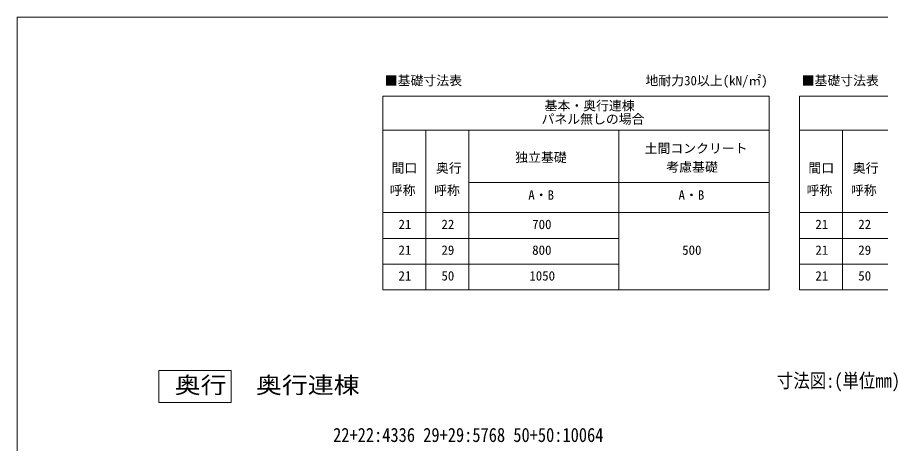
# Model space of a CAD drawing. Units: millimetres at full size, sheet at 1:30; details may follow other scales. Extents: x -20916 to 28483, y -5820 to 5820.
# Drawn here: x -8432 to -386, y 1843 to 5820 of the extents above; entities that cross this region are included whole.
import ezdxf
from ezdxf.enums import TextEntityAlignment as Align

# ---------------------------------------------------------------- set-up
doc = ezdxf.new("R2010")
doc.units = ezdxf.units.MM
doc.header["$LTSCALE"] = 30
doc.linetypes.add('DASHED1', pattern=[1.8, 1.2, -0.6])
for name, color, linetype, lineweight in [('0-5_DIM1', 4, 'DASHED1', 9), ('0-6_OTH_LINE', 6, 'Continuous', 9), ('F-0_240', 7, 'Continuous', 9)]:
    doc.layers.add(name, color=color, linetype=linetype, lineweight=lineweight)
doc.styles.add('ＭＳ ゴシック', font='')
doc.styles.get('ＭＳ ゴシック').set_extended_font_data('MS Gothic')

msp = doc.modelspace()

# ---------------------------------------------------------------- linework, layer by layer
at = {"layer": '0-5_DIM1', "color": 7, "linetype": 'Continuous', "lineweight": 18}
for p, q in [((-5025.76, 5085.5), (-1425.76, 5085.5)), ((-5025.76, 5085.5), (-5025.76, 3278.38)), ((-1141.48, 5085.5), (2458.52, 5085.5)), ((-1141.48, 5085.5), (-1141.48, 3278.38)), ((-5025.76, 4767.74), (-1425.76, 4767.74)), ((-4225.76, 4767.74), (-4225.76, 3278.38)), ((-1141.48, 4767.74), (2458.52, 4767.74)), ((-4225.76, 4278.71), (-1425.76, 4278.71)), ((-5025.76, 3998.38), (-1425.76, 3998.38)), ((-1141.48, 3998.38), (2458.52, 3998.38)), ((-5025.76, 3758.38), (-2825.76, 3758.38)), ((-1141.48, 3758.38), (1058.52, 3758.38)), ((-5025.76, 3518.38), (-2825.76, 3518.38)), ((-1141.48, 3518.38), (1058.52, 3518.38)), ((-5025.76, 3278.38), (-1425.76, 3278.38)), ((-1141.48, 3278.38), (2458.52, 3278.38))]:
    msp.add_line(p, q, dxfattribs=at)
at = {"layer": '0-5_DIM1', "color": 7, "linetype": 'Continuous'}
for p, q in [((-1425.76, 5085.5), (-1425.76, 3278.38)), ((-4625.76, 4767.74), (-4625.76, 3278.38)), ((-4225.76, 4767.74), (-4225.76, 3278.38)), ((-2825.76, 4767.74), (-2825.76, 3278.38)), ((-741.48, 4767.74), (-741.48, 3278.38))]:
    msp.add_line(p, q, dxfattribs=at)
at = {"layer": '0-6_OTH_LINE', "color": 3}
msp.add_lwpolyline([(-7113.84, 2526.68), (-6437.43, 2526.68), (-6437.43, 2227.18), (-7113.84, 2227.18)], close=True, dxfattribs=at)
at = {"layer": 'F-0_240', "color": 5}
for q in [(-8432.06, -5820), (8007.94, 5820)]:
    msp.add_line((-8432.06, 5820), q, dxfattribs=at)

# ---------------------------------------------------------------- texts
at = {"layer": '0-5_DIM1', "color": 7, "style": 'ＭＳ ゴシック'}
for s, p in [('■基礎寸法表', (-5007.59, 5159.34)), ('地耐力30以上(kN/㎡)', (-2578.34, 5159.34)), ('■基礎寸法表', (-1123.31, 5159.34)), ('基本・奥行連棟', (-3518.67, 4925.21)), ('パネル無しの場合', (-3547.26, 4800.7)), ('土間コンクリート', (-2586.59, 4527.19)), ('独立基礎', (-3792.22, 4443.62)), ('間口', (-4944.8, 4343.84)), ('奥行', (-4531.06, 4343.84)), ('考慮基礎', (-2384.11, 4353.71)), ('間口', (-1060.52, 4343.84)), ('奥行', (-646.78, 4343.84)), ('呼称', (-4961.62, 4136.14)), ('呼称', (-4547.88, 4136.14)), ('A・B', (-3669.98, 4091.98)), ('A・B', (-2269.98, 4091.98)), ('呼称', (-1077.34, 4136.14)), ('呼称', (-663.6, 4136.14)), ('21', (-4879.49, 3818.38)), ('22', (-4479.49, 3818.38)), ('700', (-3633.73, 3818.38)), ('21', (-995.21, 3818.38)), ('22', (-595.21, 3818.38)), ('21', (-4879.49, 3578.38)), ('29', (-4479.49, 3578.38)), ('800', (-3633.73, 3578.38)), ('500', (-2236.05, 3578.38)), ('21', (-995.21, 3578.38)), ('29', (-595.21, 3578.38)), ('21', (-4879.49, 3338.38)), ('50', (-4479.49, 3338.38)), ('1050', (-3660.36, 3338.38)), ('21', (-995.21, 3338.38)), ('50', (-595.21, 3338.38))]:
    msp.add_text(s, height=87.98, dxfattribs=at).set_placement(p, align=Align.BOTTOM_LEFT)
at = {"layer": '0-6_OTH_LINE', "color": 7, "style": 'ＭＳ ゴシック', "width": 0.85}
for s, p in [('寸法図:(単位mm)', (-1353.69, 2325.74)), ('22+22:4336 29+29:5768 50+50:10064', (-5488.94, 1819.87))]:
    msp.add_text(s, height=132, dxfattribs=at).set_placement(p, align=Align.BOTTOM_LEFT)
at = {"layer": '0-6_OTH_LINE', "color": 2, "style": 'ＭＳ ゴシック', "width": 1.15}
for s, p in [('奥行', (-6965.35, 2266.3)), ('奥行連棟', (-6208.15, 2266.3))]:
    msp.add_text(s, height=154, dxfattribs=at).set_placement(p, align=Align.BOTTOM_LEFT)

doc.saveas('drawing.dxf')
